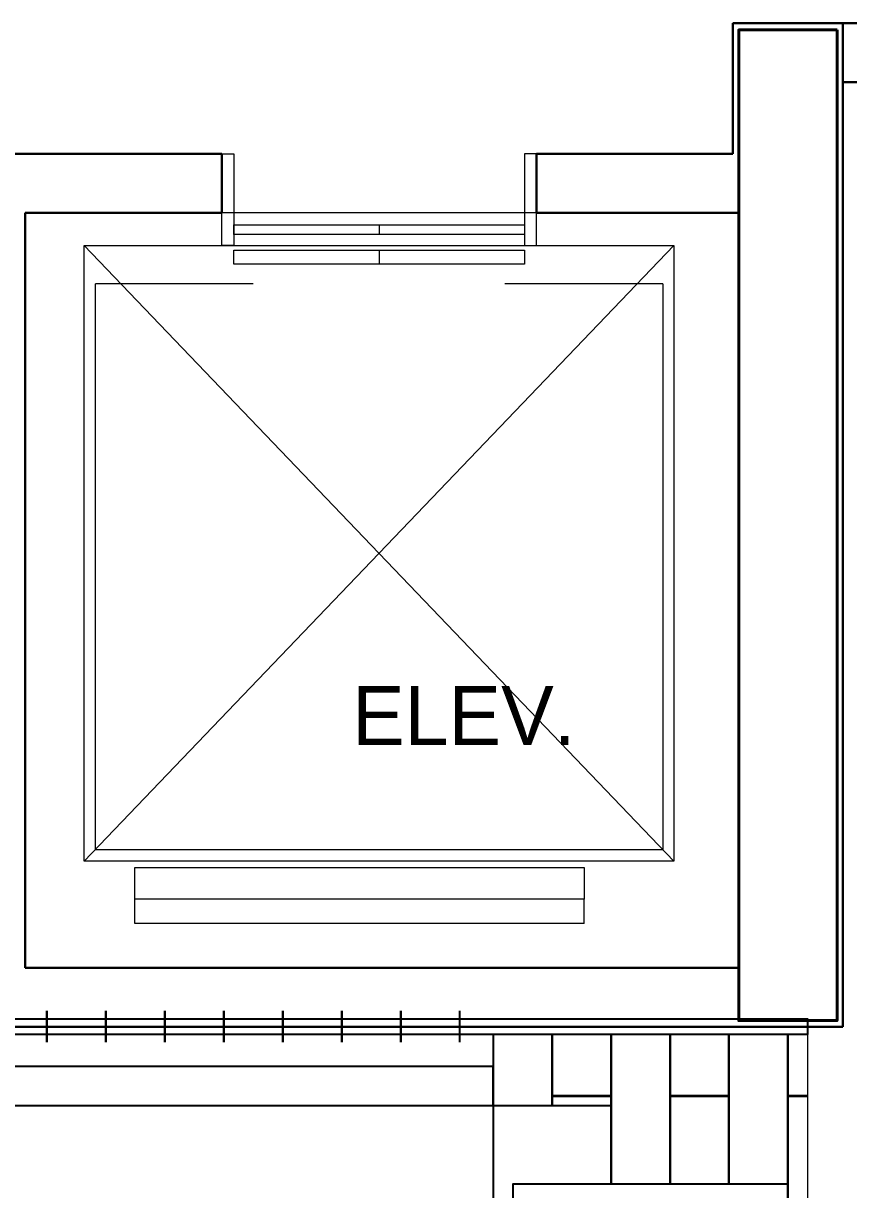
# Model space of a CAD drawing. Header units: metres. Extents: x -4.2 to 85, y -21.1 to 42.
# Drawn here: x 30.555 to 32.654, y 18.975 to 21.941 of the extents above; entities that cross this region are included whole.
import ezdxf

# ---------------------------------------------------------------- set-up
doc = ezdxf.new("R2010")
doc.units = ezdxf.units.M
doc.header["$MEASUREMENT"] = 0
for name, color, linetype, lineweight in [('34 - Mobiliário', 7, 'Continuous', 0), ('57 - Altimetria de Terrenos', 7, 'Continuous', 0), ('7 - Alvenaria', 7, 'Continuous', 0), ('Level 19-1', 7, 'Continuous', 0)]:
    doc.layers.add(name, color=color, linetype=linetype, lineweight=lineweight)
for name, color, linetype in [('XREF ÁREAS COMUNS LILAC$0$MOB 02', 142, 'Continuous'), ('XREF ÁREAS COMUNS LILAC$0$MOB 03', 120, 'Continuous'), ('XREF ÁREAS COMUNS LILAC$0$MOB02', 142, 'Continuous'), ('XREF ÁREAS COMUNS LILAC$0$MOB03', 120, 'Continuous'), ('XREF ÁREAS COMUNS LILAC$0$PAGINAÇÃO', 125, 'Continuous')]:
    doc.layers.add(name, color=color, linetype=linetype)
doc.styles.add('Style-INTL_ENGINEERING', font='INTL_ENGINEERING.shx')

# ---------------------------------------------------------------- blocks, each defined once
blk = doc.blocks.new('ELEV1')
at = {"color": 7, "linetype": 'Continuous', "lineweight": 30}
for p, q in [((-0.4, 0), (-0.4, 0.15)), ((0.4, 0), (0.4, 0.15))]:
    blk.add_line(p, q, dxfattribs=at)
at = {"color": 7, "linetype": 'Continuous', "lineweight": 0}
blk.add_line((-0.4, 0), (0.4, 0), dxfattribs=at)
at = {"color": 120, "linetype": 'Continuous', "lineweight": 0}
for p, q in [((-0.37, -0.03), (-0.37, -0.055)), ((0.37, -0.03), (-0.37, -0.03)), ((-0.37, -0.055), (0.37, -0.055)), ((0, -0.03), (0, -0.055)), ((0.37, -0.055), (0.37, -0.03)), ((0.75, -1.6489), (-0.75, -0.0827)), ((0.75, -0.0827), (-0.75, -1.6489)), ((-0.37, -0.095), (-0.37, -0.13)), ((0.37, -0.095), (-0.37, -0.095)), ((0, -0.095), (0, -0.13)), ((0.37, -0.13), (0.37, -0.095)), ((-0.37, -0.13), (0.37, -0.13)), ((-0.7213, -0.18), (-0.7213, -1.6202)), ((-0.7213, -0.18), (-0.32, -0.18)), ((0.32, -0.18), (0.7213, -0.18)), ((0.7213, -1.6202), (0.7213, -0.18)), ((-0.7213, -1.6202), (0.7213, -1.6202)), ((-0.5212, -1.8076), (-0.5213, -1.7452)), ((0.6213, -1.8076), (0.6213, -1.7451)), ((-0.5212, -1.8076), (0.6213, -1.8076))]:
    blk.add_line(p, q, dxfattribs=at)
at = {"color": 120, "linetype": 'Continuous', "lineweight": 0, "flags": 128}
for points in [[(-0.37, -0.0827), (-0.4, -0.0827), (-0.4, 0.15), (-0.37, 0.15)], [(0.37, -0.0826), (0.4, -0.0826), (0.4, 0.15), (0.37, 0.15)], [(-0.75, -1.6489), (0.75, -1.6489), (0.75, -0.0827), (-0.75, -0.0827)], [(-0.5213, -1.7452), (0.6213, -1.7451), (0.6212, -1.6651), (-0.5212, -1.6652)]]:
    blk.add_lwpolyline(points, close=True, dxfattribs=at)
blk = doc.blocks.new('pilotis_as built')
at = {"layer": '34 - Mobiliário', "color": 7, "linetype": 'Continuous', "lineweight": 30}
for p, q in [((5.0857, -4.7833), (5.3657, -4.7833)), ((5.0857, -4.7833), (5.0857, -5.1156)), ((5.3657, -4.7833), (5.3657, -7.3354)), ((3.2857, -5.1156), (3.7858, -5.1156)), ((4.5858, -5.1156), (5.0857, -5.1156)), ((3.2858, -7.1854), (3.2857, -5.2656)), ((3.2857, -5.2656), (3.7858, -5.2656)), ((4.5858, -5.2656), (5.1007, -5.2656)), ((5.1007, -7.1854), (3.2858, -7.1854)), ((5.3657, -7.3354), (1.1157, -7.3354))]:
    blk.add_line(p, q, dxfattribs=at)
at = {"layer": '34 - Mobiliário', "color": 2, "linetype": 'Continuous', "lineweight": 40, "flags": 128}
blk.add_lwpolyline([(5.3507, -4.8), (5.1007, -4.8), (5.1007, -7.32), (5.3507, -7.32)], close=True, dxfattribs=at)
at = {"layer": '57 - Altimetria de Terrenos', "color": 7, "linetype": 'Continuous', "lineweight": 30}
for p, q in [((5.0857, -4.7833), (5.3657, -4.7833)), ((5.0857, -4.7833), (5.0857, -5.1156)), ((5.3657, -4.9333), (5.3657, -7.3354)), ((2.6857, -5.1156), (3.7858, -5.1156)), ((4.5858, -5.1156), (5.0857, -5.1156)), ((3.2858, -7.1854), (3.2857, -5.2656)), ((3.2857, -5.2656), (3.7858, -5.2656)), ((4.5858, -5.2656), (5.1007, -5.2656)), ((5.1007, -7.1854), (3.2858, -7.1854)), ((5.3657, -7.3354), (1.1157, -7.3354))]:
    blk.add_line(p, q, dxfattribs=at)
at = {"layer": '57 - Altimetria de Terrenos', "color": 131, "linetype": 'Continuous', "lineweight": 40, "flags": 128}
blk.add_lwpolyline([(5.3507, -4.8), (5.1007, -4.8), (5.1007, -7.32), (5.3507, -7.32)], close=True, dxfattribs=at)
at = {"layer": 'Level 19-1', "color": 7, "linetype": 'Continuous', "lineweight": 30}
for p, q in [((5.3657, -4.7833), (5.4407, -4.7833)), ((5.3657, -4.9333), (5.4407, -4.9333))]:
    blk.add_line(p, q, dxfattribs=at)
at = {"layer": '34 - Mobiliário', "color": 120, "linetype": 'Continuous', "lineweight": 0, "yscale": -1.000000000097578, "rotation": 179.999199585847}
blk.add_blockref('ELEV1', (4.1858, -5.2656), dxfattribs=at)
at = {"layer": '57 - Altimetria de Terrenos', "color": 120, "linetype": 'Continuous', "lineweight": 0, "yscale": -1.000000000097578, "rotation": 179.999199585847}
blk.add_blockref('ELEV1', (4.1858, -5.2656), dxfattribs=at)
blk = doc.blocks.new('XREF ÁREAS COMUNS LILAC$0$A$C0BC52F1D')
at = {"layer": 'XREF ÁREAS COMUNS LILAC$0$MOB02'}
blk.add_lwpolyline([(2.85, 0.2), (3.55, 0.2), (3.55, 0.6), (2.85, 0.6)], close=True, dxfattribs=at)
at = {"layer": 'XREF ÁREAS COMUNS LILAC$0$MOB03'}
for p, q in [((0.3, 0.9), (2.8, 0.9)), ((2.8, 0.8), (2.8, 0.9)), ((0.3, 0.8), (2.8, 0.8)), ((2.8, 0.8), (2.8, 0)), ((2.8, 0.8), (3.1, 0.8)), ((3.1, 0.8), (3.1, 0.6))]:
    blk.add_line(p, q, dxfattribs=at)

msp = doc.modelspace()

# ---------------------------------------------------------------- linework, layer by layer
at = {"layer": 'XREF ÁREAS COMUNS LILAC$0$MOB 03'}
msp.add_lwpolyline([(32.5496, 19.369), (28.4495, 19.369), (28.4495, 19.409), (32.5496, 19.409)], close=True, dxfattribs=at)
at = {"layer": 'XREF ÁREAS COMUNS LILAC$0$PAGINAÇÃO', "lineweight": 13}
msp.add_line((32.5496, 19.409), (32.5496, 15.909), dxfattribs=at)
at = {"layer": 'XREF ÁREAS COMUNS LILAC$0$PAGINAÇÃO'}
for points in [[(30.6145, 19.3496), (30.6145, 19.4296)], [(30.6145, 19.4296), (30.6145, 19.3496)], [(30.7645, 19.4296), (30.7645, 19.3496)], [(30.7645, 19.3496), (30.7645, 19.4296)], [(30.9145, 19.3496), (30.9145, 19.4296)], [(30.9145, 19.4296), (30.9145, 19.3496)], [(31.0645, 19.4296), (31.0645, 19.3496)], [(31.0645, 19.3496), (31.0645, 19.4296)], [(31.2145, 19.3496), (31.2145, 19.4296)], [(31.2145, 19.4296), (31.2145, 19.3496)], [(31.3645, 19.4296), (31.3645, 19.3496)], [(31.3645, 19.3496), (31.3645, 19.4296)], [(31.5145, 19.3496), (31.5145, 19.4296)], [(31.5145, 19.4296), (31.5145, 19.3496)], [(31.6645, 19.3496), (31.6645, 19.4296)], [(31.7495, 19.369), (31.7495, 19.189)], [(31.8995, 19.189), (31.8995, 19.369)], [(31.8995, 19.369), (31.8995, 19.2141), (32.0495, 19.2141), (32.0495, 19.369)], [(32.0495, 19.369), (32.0495, 18.9891)], [(32.1995, 18.9891), (32.1995, 19.369)], [(32.1995, 19.369), (32.1995, 19.2141), (32.3495, 19.2141), (32.3495, 19.369)], [(32.3495, 19.3665), (32.3495, 18.9891)], [(32.4995, 19.369), (32.4995, 19.2141), (32.5496, 19.2141)], [(32.4995, 18.9891), (32.4995, 19.3665)], [(32.0495, 18.9891), (32.0495, 19.2116), (31.8995, 19.2116), (31.8995, 19.189)], [(32.3495, 18.9891), (32.3495, 19.2116), (32.1995, 19.2116), (32.1995, 18.9891)], [(32.5496, 19.2116), (32.4995, 19.2116), (32.4995, 18.6116), (32.5496, 18.6116)]]:
    msp.add_lwpolyline(points, dxfattribs=at)

# ---------------------------------------------------------------- block references
at = {"color": 1, "linetype": 'Continuous', "lineweight": 13}
msp.add_blockref('pilotis_as built', (27.2738, 26.7246), dxfattribs=at)
at = {"layer": 'XREF ÁREAS COMUNS LILAC$0$MOB 02'}
msp.add_blockref('XREF ÁREAS COMUNS LILAC$0$A$C0BC52F1D', (28.9496, 18.3891), dxfattribs=at)

# ---------------------------------------------------------------- texts
at = {"layer": '7 - Alvenaria', "color": 2, "linetype": 'Continuous', "lineweight": 13, "insert": (31.6751, 20.1806), "char_height": 0.15, "attachment_point": 5, "line_spacing_factor": 1.200006, "style": 'Style-INTL_ENGINEERING'}
msp.add_mtext('ELEV.\\P', dxfattribs=at)

doc.saveas('drawing.dxf')
